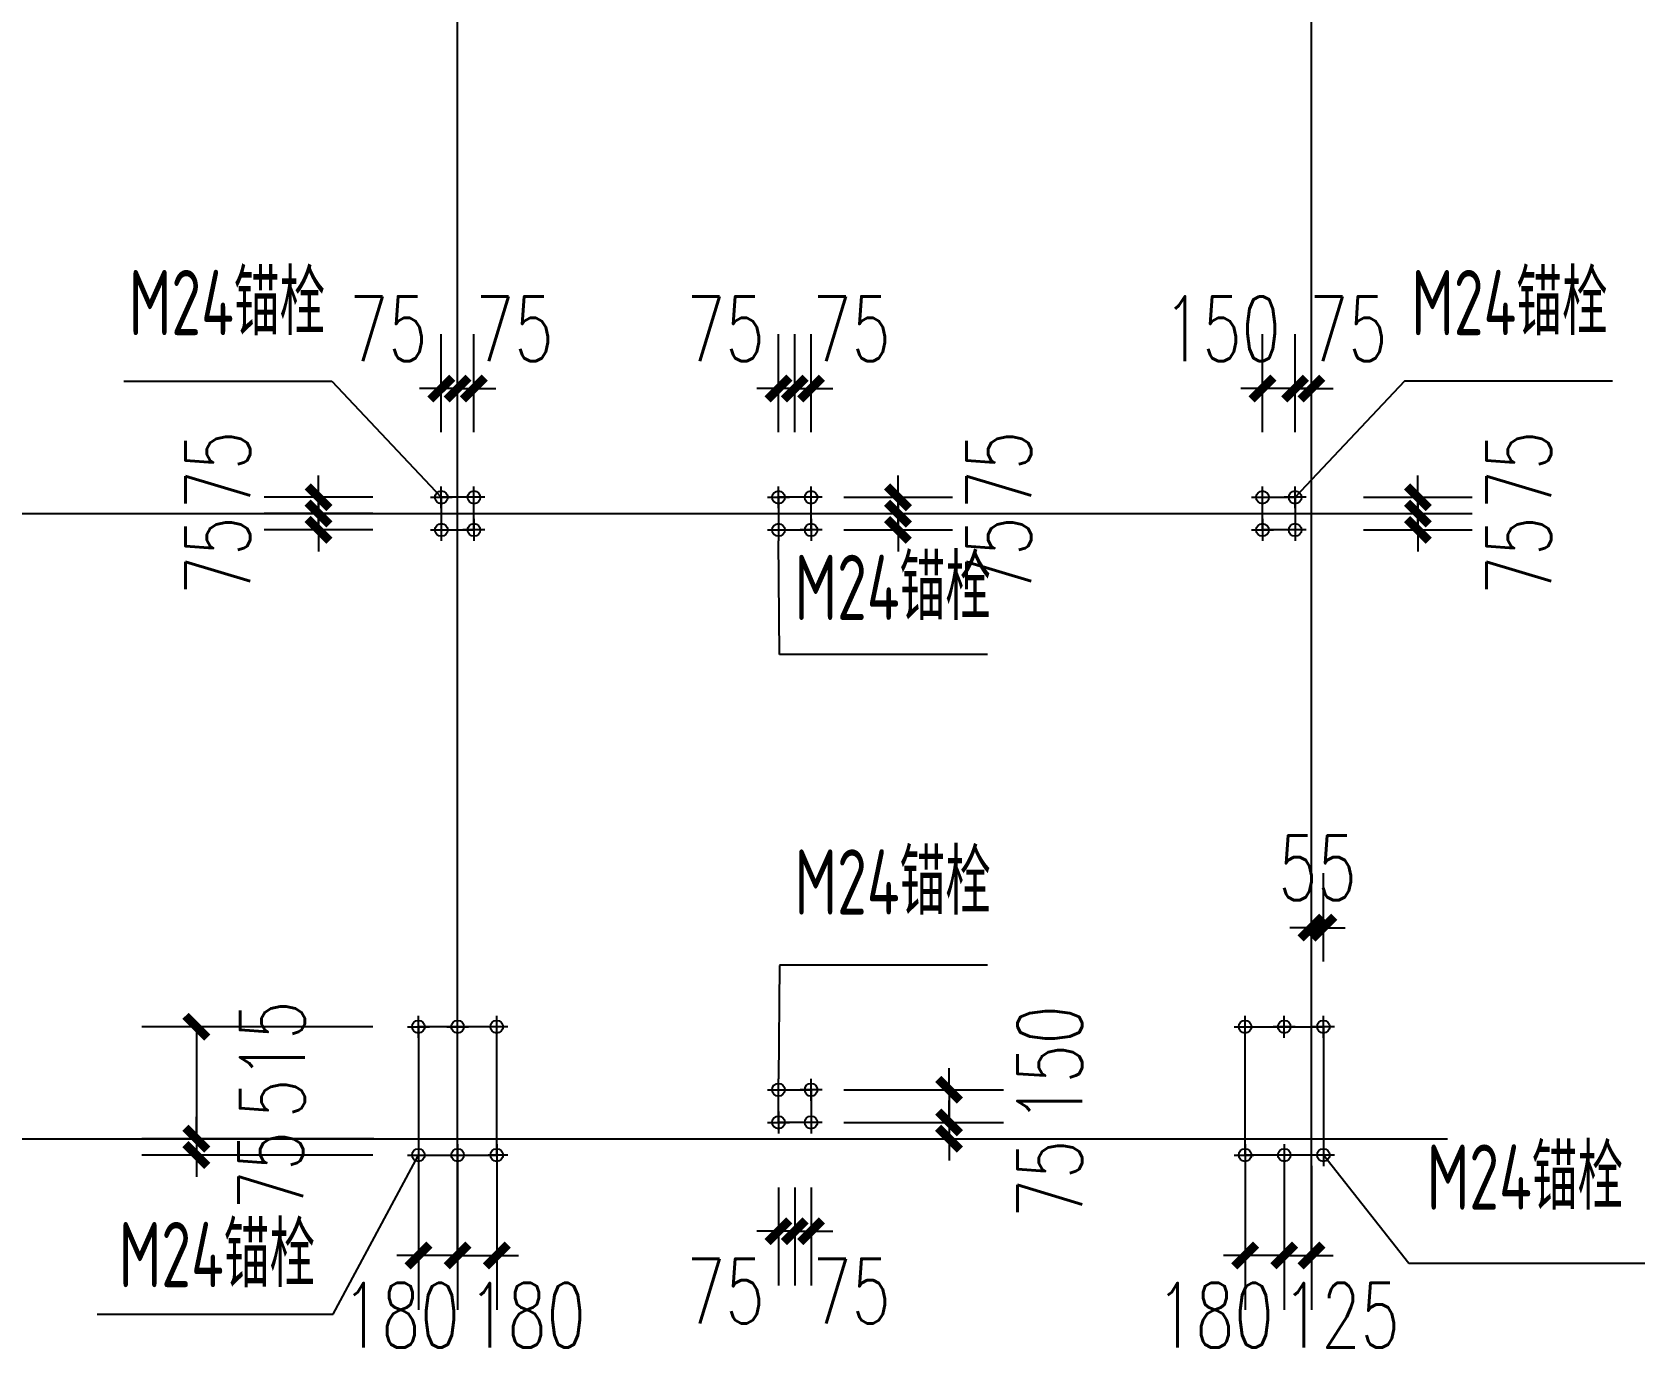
# Model space of a CAD drawing. Extents: x 180850 to 1400258, y 48356 to 327067.
# Drawn here: x 489020 to 503845, y 167147 to 179339 of the extents above; entities that cross this region are included whole.
import ezdxf
from ezdxf.enums import TextEntityAlignment as Align

# ---------------------------------------------------------------- set-up
doc = ezdxf.new("R2010")
doc.units = 0
doc.header["$LTSCALE"] = 1000
for name, color, linetype in [('AXIS', 3, 'Continuous'), ('DOTE', 1, 'Continuous'), ('TEXT', 7, 'Continuous')]:
    doc.layers.add(name, color=color, linetype=linetype)
doc.styles.add('_TCH_DIM_T3', font='SIMPLEX', dxfattribs={"width": 0.705882, "bigfont": 'GBCBIG'})
doc.styles.add('TSSD_Label', font='tssdeng.shx', dxfattribs={"width": 0.7, "bigfont": 'hztxt.shx'})
doc.dimstyles.new('TCH-200-2', dxfattribs={"dimtxt": 595, "dimasz": 200, "dimexe": 500, "dimexo": 600, "dimgap": 252.5, "dimtad": 1, "dimdec": 0, "dimlfac": 0.5, "dimzin": 0, "dimdsep": 46, "dimtxsty": '_TCH_DIM_T3', "dimblk": 'ARCHTICK', "dimcen": 0.09, "dimclrd": 124, "dimclre": 124, "dimclrt": 7, "dimazin": 2, "dimtfac": 1, "dimtdec": 0, "dimtix": 1, "dimtmove": 2, "dimatfit": 3, "dimfxl": 1, "dimtolj": 1, "dimtzin": 0, "dimarcsym": 0})

# ---------------------------------------------------------------- blocks, each defined once
blk = doc.blocks.new('_ArchTick')
at = {"color": 0, "linetype": 'ByBlock', "const_width": 0.4}
blk.add_lwpolyline([(-0.5, -0.5), (0.5, 0.5)], dxfattribs=at)
blk = doc.blocks.new('*D661')
at = {"color": 124, "linetype": 'ByBlock', "lineweight": -2, "transparency": 16777216}
for p, q in [((491652, 175062), (491652, 175262)), ((492151, 175062), (491152, 175062)), ((491652, 175062), (491652, 174912)), ((492151, 174912), (491152, 174912)), ((491652, 174912), (491652, 174712))]:
    blk.add_line(p, q, dxfattribs=at)
at = {"layer": 'Defpoints', "color": 0, "linetype": 'ByBlock', "transparency": 16777216}
for p in [(492751, 175062), (491652, 174912), (492751, 174912)]:
    blk.add_point(p, dxfattribs=at)
at = {"color": 124, "linetype": 'ByBlock', "lineweight": -2, "transparency": 16777216, "xscale": 200, "yscale": 200, "zscale": 200}
for p, rotation in [((491652, 175062), 270), ((491652, 174912), 90)]:
    blk.add_blockref('_ArchTick', p, dxfattribs=dict(at, rotation=rotation))
at = {"color": 7, "linetype": 'ByBlock', "transparency": 16777216, "insert": (490726, 175311), "char_height": 595, "attachment_point": 5, "rotation": 90, "style": '_TCH_DIM_T3'}
blk.add_mtext('\\A1;75', dxfattribs=at)
blk = doc.blocks.new('*D662')
at = {"color": 124, "linetype": 'ByBlock', "lineweight": -2, "transparency": 16777216}
for p, q in [((491652, 174912), (491652, 175112)), ((492151, 174912), (491152, 174912)), ((491652, 174762), (491652, 174912)), ((492151, 174762), (491152, 174762)), ((491652, 174762), (491652, 174562))]:
    blk.add_line(p, q, dxfattribs=at)
at = {"layer": 'Defpoints', "color": 0, "linetype": 'ByBlock', "transparency": 16777216}
for p in [(491652, 174912), (492751, 174912), (492751, 174762)]:
    blk.add_point(p, dxfattribs=at)
at = {"color": 124, "linetype": 'ByBlock', "lineweight": -2, "transparency": 16777216, "xscale": 200, "yscale": 200, "zscale": 200}
for p, rotation in [((491652, 174912), 270), ((491652, 174762), 90)]:
    blk.add_blockref('_ArchTick', p, dxfattribs=dict(at, rotation=rotation))
at = {"color": 7, "linetype": 'ByBlock', "transparency": 16777216, "insert": (490726, 174523), "char_height": 595, "attachment_point": 5, "rotation": 90, "style": '_TCH_DIM_T3'}
blk.add_mtext('\\A1;75', dxfattribs=at)
blk = doc.blocks.new('*D663')
at = {"color": 124, "linetype": 'ByBlock', "lineweight": -2, "transparency": 16777216}
for p, q in [((492781, 175662), (492781, 176562)), ((492931, 175662), (492931, 176562)), ((492781, 176062), (492581, 176062)), ((492931, 176062), (492781, 176062)), ((492931, 176062), (493131, 176062))]:
    blk.add_line(p, q, dxfattribs=at)
at = {"layer": 'Defpoints', "color": 0, "linetype": 'ByBlock', "transparency": 16777216}
for p in [(492781, 176062), (492781, 175062), (492931, 175062)]:
    blk.add_point(p, dxfattribs=at)
at = {"color": 124, "linetype": 'ByBlock', "lineweight": -2, "transparency": 16777216, "xscale": 200, "yscale": 200, "zscale": 200}
blk.add_blockref('_ArchTick', (492781, 176062), dxfattribs=at)
at = {"color": 124, "linetype": 'ByBlock', "lineweight": -2, "transparency": 16777216, "xscale": 200, "yscale": 200, "zscale": 200, "rotation": 180}
blk.add_blockref('_ArchTick', (492931, 176062), dxfattribs=at)
at = {"color": 7, "linetype": 'ByBlock', "transparency": 16777216, "insert": (492293, 176612), "char_height": 595, "attachment_point": 5, "style": '_TCH_DIM_T3'}
blk.add_mtext('\\A1;75', dxfattribs=at)
blk = doc.blocks.new('*D664')
at = {"color": 124, "linetype": 'ByBlock', "lineweight": -2, "transparency": 16777216}
for p, q in [((492931, 175662), (492931, 176562)), ((493081, 175662), (493081, 176562)), ((492931, 176062), (492731, 176062)), ((492931, 176062), (493081, 176062)), ((493081, 176062), (493281, 176062))]:
    blk.add_line(p, q, dxfattribs=at)
at = {"layer": 'Defpoints', "color": 0, "linetype": 'ByBlock', "transparency": 16777216}
for p in [(493081, 176062), (492931, 175062), (493081, 175062)]:
    blk.add_point(p, dxfattribs=at)
at = {"color": 124, "linetype": 'ByBlock', "lineweight": -2, "transparency": 16777216, "xscale": 200, "yscale": 200, "zscale": 200}
blk.add_blockref('_ArchTick', (492931, 176062), dxfattribs=at)
at = {"color": 124, "linetype": 'ByBlock', "lineweight": -2, "transparency": 16777216, "xscale": 200, "yscale": 200, "zscale": 200, "rotation": 180}
blk.add_blockref('_ArchTick', (493081, 176062), dxfattribs=at)
at = {"color": 7, "linetype": 'ByBlock', "transparency": 16777216, "insert": (493453, 176612), "char_height": 595, "attachment_point": 5, "style": '_TCH_DIM_T3'}
blk.add_mtext('\\A1;75', dxfattribs=at)
blk = doc.blocks.new('*D665')
at = {"color": 124, "linetype": 'ByBlock', "lineweight": -2, "transparency": 16777216}
for p, q in [((501760, 175062), (501760, 175262)), ((501261, 175062), (502260, 175062)), ((501760, 175062), (501760, 174912)), ((501261, 174912), (502260, 174912)), ((501760, 174912), (501760, 174712))]:
    blk.add_line(p, q, dxfattribs=at)
at = {"layer": 'Defpoints', "color": 0, "linetype": 'ByBlock', "transparency": 16777216}
for p in [(500661, 175062), (500661, 174912), (501760, 174912)]:
    blk.add_point(p, dxfattribs=at)
at = {"color": 124, "linetype": 'ByBlock', "lineweight": -2, "transparency": 16777216, "xscale": 200, "yscale": 200, "zscale": 200}
for p, rotation in [((501760, 175062), 270), ((501760, 174912), 90)]:
    blk.add_blockref('_ArchTick', p, dxfattribs=dict(at, rotation=rotation))
at = {"color": 7, "linetype": 'ByBlock', "transparency": 16777216, "insert": (502687, 175311), "char_height": 595, "attachment_point": 5, "rotation": 90, "style": '_TCH_DIM_T3'}
blk.add_mtext('\\A1;75', dxfattribs=at)
blk = doc.blocks.new('*D666')
at = {"color": 124, "linetype": 'ByBlock', "lineweight": -2, "transparency": 16777216}
for p, q in [((501760, 174912), (501760, 175112)), ((501261, 174912), (502260, 174912)), ((501760, 174762), (501760, 174912)), ((501261, 174762), (502260, 174762)), ((501760, 174762), (501760, 174562))]:
    blk.add_line(p, q, dxfattribs=at)
at = {"layer": 'Defpoints', "color": 0, "linetype": 'ByBlock', "transparency": 16777216}
for p in [(500661, 174912), (501760, 174912), (500661, 174762)]:
    blk.add_point(p, dxfattribs=at)
at = {"color": 124, "linetype": 'ByBlock', "lineweight": -2, "transparency": 16777216, "xscale": 200, "yscale": 200, "zscale": 200}
for p, rotation in [((501760, 174912), 270), ((501760, 174762), 90)]:
    blk.add_blockref('_ArchTick', p, dxfattribs=dict(at, rotation=rotation))
at = {"color": 7, "linetype": 'ByBlock', "transparency": 16777216, "insert": (502687, 174523), "char_height": 595, "attachment_point": 5, "rotation": 90, "style": '_TCH_DIM_T3'}
blk.add_mtext('\\A1;75', dxfattribs=at)
blk = doc.blocks.new('*D667')
at = {"color": 124, "linetype": 'ByBlock', "lineweight": -2, "transparency": 16777216}
for p, q in [((500631, 175662), (500631, 176562)), ((500781, 175662), (500781, 176562)), ((500631, 176062), (500431, 176062)), ((500781, 176062), (500631, 176062)), ((500781, 176062), (500981, 176062))]:
    blk.add_line(p, q, dxfattribs=at)
at = {"layer": 'Defpoints', "color": 0, "linetype": 'ByBlock', "transparency": 16777216}
for p in [(500631, 176062), (500631, 175062), (500781, 175062)]:
    blk.add_point(p, dxfattribs=at)
at = {"color": 124, "linetype": 'ByBlock', "lineweight": -2, "transparency": 16777216, "xscale": 200, "yscale": 200, "zscale": 200}
blk.add_blockref('_ArchTick', (500631, 176062), dxfattribs=at)
at = {"color": 124, "linetype": 'ByBlock', "lineweight": -2, "transparency": 16777216, "xscale": 200, "yscale": 200, "zscale": 200, "rotation": 180}
blk.add_blockref('_ArchTick', (500781, 176062), dxfattribs=at)
at = {"color": 7, "linetype": 'ByBlock', "transparency": 16777216, "insert": (501119, 176612), "char_height": 595, "attachment_point": 5, "style": '_TCH_DIM_T3'}
blk.add_mtext('\\A1;75', dxfattribs=at)
blk = doc.blocks.new('*D668')
at = {"color": 124, "linetype": 'ByBlock', "lineweight": -2, "transparency": 16777216}
for p, q in [((500331, 175662), (500331, 176562)), ((500631, 175662), (500631, 176562)), ((500331, 176062), (500131, 176062)), ((500631, 176062), (500331, 176062)), ((500631, 176062), (500831, 176062))]:
    blk.add_line(p, q, dxfattribs=at)
at = {"layer": 'Defpoints', "color": 0, "linetype": 'ByBlock', "transparency": 16777216}
for p in [(500331, 176062), (500331, 175062), (500631, 175062)]:
    blk.add_point(p, dxfattribs=at)
at = {"color": 124, "linetype": 'ByBlock', "lineweight": -2, "transparency": 16777216, "xscale": 200, "yscale": 200, "zscale": 200}
blk.add_blockref('_ArchTick', (500331, 176062), dxfattribs=at)
at = {"color": 124, "linetype": 'ByBlock', "lineweight": -2, "transparency": 16777216, "xscale": 200, "yscale": 200, "zscale": 200, "rotation": 180}
blk.add_blockref('_ArchTick', (500631, 176062), dxfattribs=at)
at = {"color": 7, "linetype": 'ByBlock', "transparency": 16777216, "insert": (499959, 176612), "char_height": 595, "attachment_point": 5, "style": '_TCH_DIM_T3'}
blk.add_mtext('\\A1;150', dxfattribs=at)
blk = doc.blocks.new('*D669')
at = {"color": 124, "linetype": 'ByBlock', "lineweight": -2, "transparency": 16777216}
for p, q in [((496980, 175062), (496980, 175262)), ((496481, 175062), (497480, 175062)), ((496980, 175062), (496980, 174912)), ((496481, 174912), (497480, 174912)), ((496980, 174912), (496980, 174712))]:
    blk.add_line(p, q, dxfattribs=at)
at = {"layer": 'Defpoints', "color": 0, "linetype": 'ByBlock', "transparency": 16777216}
for p in [(495881, 175062), (495881, 174912), (496980, 174912)]:
    blk.add_point(p, dxfattribs=at)
at = {"color": 124, "linetype": 'ByBlock', "lineweight": -2, "transparency": 16777216, "xscale": 200, "yscale": 200, "zscale": 200}
for p, rotation in [((496980, 175062), 270), ((496980, 174912), 90)]:
    blk.add_blockref('_ArchTick', p, dxfattribs=dict(at, rotation=rotation))
at = {"color": 7, "linetype": 'ByBlock', "transparency": 16777216, "insert": (497907, 175311), "char_height": 595, "attachment_point": 5, "rotation": 90, "style": '_TCH_DIM_T3'}
blk.add_mtext('\\A1;75', dxfattribs=at)
blk = doc.blocks.new('*D670')
at = {"color": 124, "linetype": 'ByBlock', "lineweight": -2, "transparency": 16777216}
for p, q in [((496980, 174912), (496980, 175112)), ((496481, 174912), (497480, 174912)), ((496980, 174762), (496980, 174912)), ((496481, 174762), (497480, 174762)), ((496980, 174762), (496980, 174562))]:
    blk.add_line(p, q, dxfattribs=at)
at = {"layer": 'Defpoints', "color": 0, "linetype": 'ByBlock', "transparency": 16777216}
for p in [(495881, 174912), (496980, 174912), (495881, 174762)]:
    blk.add_point(p, dxfattribs=at)
at = {"color": 124, "linetype": 'ByBlock', "lineweight": -2, "transparency": 16777216, "xscale": 200, "yscale": 200, "zscale": 200}
for p, rotation in [((496980, 174912), 270), ((496980, 174762), 90)]:
    blk.add_blockref('_ArchTick', p, dxfattribs=dict(at, rotation=rotation))
at = {"color": 7, "linetype": 'ByBlock', "transparency": 16777216, "insert": (497907, 174523), "char_height": 595, "attachment_point": 5, "rotation": 90, "style": '_TCH_DIM_T3'}
blk.add_mtext('\\A1;75', dxfattribs=at)
blk = doc.blocks.new('*D671')
at = {"color": 124, "linetype": 'ByBlock', "lineweight": -2, "transparency": 16777216}
for p, q in [((495881, 175662), (495881, 176562)), ((496031, 175662), (496031, 176562)), ((495881, 176062), (495681, 176062)), ((496031, 176062), (495881, 176062)), ((496031, 176062), (496231, 176062))]:
    blk.add_line(p, q, dxfattribs=at)
at = {"layer": 'Defpoints', "color": 0, "linetype": 'ByBlock', "transparency": 16777216}
for p in [(495881, 176062), (495881, 175062), (496031, 175062)]:
    blk.add_point(p, dxfattribs=at)
at = {"color": 124, "linetype": 'ByBlock', "lineweight": -2, "transparency": 16777216, "xscale": 200, "yscale": 200, "zscale": 200}
blk.add_blockref('_ArchTick', (495881, 176062), dxfattribs=at)
at = {"color": 124, "linetype": 'ByBlock', "lineweight": -2, "transparency": 16777216, "xscale": 200, "yscale": 200, "zscale": 200, "rotation": 180}
blk.add_blockref('_ArchTick', (496031, 176062), dxfattribs=at)
at = {"color": 7, "linetype": 'ByBlock', "transparency": 16777216, "insert": (495393, 176612), "char_height": 595, "attachment_point": 5, "style": '_TCH_DIM_T3'}
blk.add_mtext('\\A1;75', dxfattribs=at)
blk = doc.blocks.new('*D672')
at = {"color": 124, "linetype": 'ByBlock', "lineweight": -2, "transparency": 16777216}
for p, q in [((496031, 175662), (496031, 176562)), ((496181, 175662), (496181, 176562)), ((496031, 176062), (495831, 176062)), ((496031, 176062), (496181, 176062)), ((496181, 176062), (496381, 176062))]:
    blk.add_line(p, q, dxfattribs=at)
at = {"layer": 'Defpoints', "color": 0, "linetype": 'ByBlock', "transparency": 16777216}
for p in [(496181, 176062), (496031, 175062), (496181, 175062)]:
    blk.add_point(p, dxfattribs=at)
at = {"color": 124, "linetype": 'ByBlock', "lineweight": -2, "transparency": 16777216, "xscale": 200, "yscale": 200, "zscale": 200}
blk.add_blockref('_ArchTick', (496031, 176062), dxfattribs=at)
at = {"color": 124, "linetype": 'ByBlock', "lineweight": -2, "transparency": 16777216, "xscale": 200, "yscale": 200, "zscale": 200, "rotation": 180}
blk.add_blockref('_ArchTick', (496181, 176062), dxfattribs=at)
at = {"color": 7, "linetype": 'ByBlock', "transparency": 16777216, "insert": (496553, 176612), "char_height": 595, "attachment_point": 5, "style": '_TCH_DIM_T3'}
blk.add_mtext('\\A1;75', dxfattribs=at)
blk = doc.blocks.new('*D679')
at = {"color": 124, "linetype": 'ByBlock', "lineweight": -2, "transparency": 16777216}
for p, q in [((490529, 169162), (490529, 169362)), ((492161, 169162), (490029, 169162)), ((490529, 169162), (490529, 169012)), ((492151, 169012), (490029, 169012)), ((490529, 169012), (490529, 168812))]:
    blk.add_line(p, q, dxfattribs=at)
at = {"layer": 'Defpoints', "color": 0, "linetype": 'ByBlock', "transparency": 16777216}
for p in [(492761, 169162), (490529, 169012), (492751, 169012)]:
    blk.add_point(p, dxfattribs=at)
at = {"color": 124, "linetype": 'ByBlock', "lineweight": -2, "transparency": 16777216, "xscale": 200, "yscale": 200, "zscale": 200}
for p, rotation in [((490529, 169162), 270), ((490529, 169012), 90)]:
    blk.add_blockref('_ArchTick', p, dxfattribs=dict(at, rotation=rotation))
at = {"color": 7, "linetype": 'ByBlock', "transparency": 16777216, "insert": (491214, 168869), "char_height": 595, "attachment_point": 5, "rotation": 90, "style": '_TCH_DIM_T3'}
blk.add_mtext('\\A1;75', dxfattribs=at)
blk = doc.blocks.new('*D680')
at = {"color": 124, "linetype": 'ByBlock', "lineweight": -2, "transparency": 16777216}
for p, q in [((492151, 170192), (490029, 170192)), ((490529, 170192), (490529, 169162)), ((492151, 169162), (490029, 169162))]:
    blk.add_line(p, q, dxfattribs=at)
at = {"layer": 'Defpoints', "color": 0, "linetype": 'ByBlock', "transparency": 16777216}
for p in [(492751, 170192), (490529, 169162), (492751, 169162)]:
    blk.add_point(p, dxfattribs=at)
at = {"color": 124, "linetype": 'ByBlock', "lineweight": -2, "transparency": 16777216, "xscale": 200, "yscale": 200, "zscale": 200}
for p, rotation in [((490529, 170192), 90), ((490529, 169162), 270)]:
    blk.add_blockref('_ArchTick', p, dxfattribs=dict(at, rotation=rotation))
at = {"color": 7, "linetype": 'ByBlock', "transparency": 16777216, "insert": (491228, 169892), "char_height": 595, "attachment_point": 5, "rotation": 90, "style": '_TCH_DIM_T3'}
blk.add_mtext('\\A1;515', dxfattribs=at)
blk = doc.blocks.new('*D681')
at = {"color": 124, "linetype": 'ByBlock', "lineweight": -2, "transparency": 16777216}
for p, q in [((492931, 168912), (492931, 167588)), ((493291, 168912), (493291, 167588)), ((492931, 168088), (492731, 168088)), ((492931, 168088), (493291, 168088)), ((493291, 168088), (493491, 168088))]:
    blk.add_line(p, q, dxfattribs=at)
at = {"layer": 'Defpoints', "color": 0, "linetype": 'ByBlock', "transparency": 16777216}
for p in [(492931, 169512), (493291, 169512), (493291, 168088)]:
    blk.add_point(p, dxfattribs=at)
at = {"color": 124, "linetype": 'ByBlock', "lineweight": -2, "transparency": 16777216, "xscale": 200, "yscale": 200, "zscale": 200}
blk.add_blockref('_ArchTick', (492931, 168088), dxfattribs=at)
at = {"color": 124, "linetype": 'ByBlock', "lineweight": -2, "transparency": 16777216, "xscale": 200, "yscale": 200, "zscale": 200, "rotation": 180}
blk.add_blockref('_ArchTick', (493291, 168088), dxfattribs=at)
at = {"color": 7, "linetype": 'ByBlock', "transparency": 16777216, "insert": (493569, 167538), "char_height": 595, "attachment_point": 5, "style": '_TCH_DIM_T3'}
blk.add_mtext('\\A1;180', dxfattribs=at)
blk = doc.blocks.new('*D682')
at = {"color": 124, "linetype": 'ByBlock', "lineweight": -2, "transparency": 16777216}
for p, q in [((492571, 168912), (492571, 167588)), ((492931, 168912), (492931, 167588)), ((492571, 168088), (492371, 168088)), ((492931, 168088), (492571, 168088)), ((492931, 168088), (493131, 168088))]:
    blk.add_line(p, q, dxfattribs=at)
at = {"layer": 'Defpoints', "color": 0, "linetype": 'ByBlock', "transparency": 16777216}
for p in [(492571, 169512), (492931, 169512), (492571, 168088)]:
    blk.add_point(p, dxfattribs=at)
at = {"color": 124, "linetype": 'ByBlock', "lineweight": -2, "transparency": 16777216, "xscale": 200, "yscale": 200, "zscale": 200}
blk.add_blockref('_ArchTick', (492571, 168088), dxfattribs=at)
at = {"color": 124, "linetype": 'ByBlock', "lineweight": -2, "transparency": 16777216, "xscale": 200, "yscale": 200, "zscale": 200, "rotation": 180}
blk.add_blockref('_ArchTick', (492931, 168088), dxfattribs=at)
at = {"color": 7, "linetype": 'ByBlock', "transparency": 16777216, "insert": (492409, 167538), "char_height": 595, "attachment_point": 5, "style": '_TCH_DIM_T3'}
blk.add_mtext('\\A1;180', dxfattribs=at)
blk = doc.blocks.new('*D677')
at = {"color": 124, "linetype": 'ByBlock', "lineweight": -2, "transparency": 16777216}
for p, q in [((500171, 168912), (500171, 167588)), ((500531, 168912), (500531, 167588)), ((500171, 168088), (499971, 168088)), ((500531, 168088), (500171, 168088)), ((500531, 168088), (500731, 168088))]:
    blk.add_line(p, q, dxfattribs=at)
at = {"layer": 'Defpoints', "color": 0, "linetype": 'ByBlock', "transparency": 16777216}
for p in [(500171, 169512), (500531, 169512), (500171, 168088)]:
    blk.add_point(p, dxfattribs=at)
at = {"color": 124, "linetype": 'ByBlock', "lineweight": -2, "transparency": 16777216, "xscale": 200, "yscale": 200, "zscale": 200}
blk.add_blockref('_ArchTick', (500171, 168088), dxfattribs=at)
at = {"color": 124, "linetype": 'ByBlock', "lineweight": -2, "transparency": 16777216, "xscale": 200, "yscale": 200, "zscale": 200, "rotation": 180}
blk.add_blockref('_ArchTick', (500531, 168088), dxfattribs=at)
at = {"color": 7, "linetype": 'ByBlock', "transparency": 16777216, "insert": (499893, 167538), "char_height": 595, "attachment_point": 5, "style": '_TCH_DIM_T3'}
blk.add_mtext('\\A1;180', dxfattribs=at)
blk = doc.blocks.new('*D678')
at = {"color": 124, "linetype": 'ByBlock', "lineweight": -2, "transparency": 16777216}
for p, q in [((500531, 168912), (500531, 167588)), ((500781, 168912), (500781, 167588)), ((500531, 168088), (500331, 168088)), ((500531, 168088), (500781, 168088)), ((500781, 168088), (500981, 168088))]:
    blk.add_line(p, q, dxfattribs=at)
at = {"layer": 'Defpoints', "color": 0, "linetype": 'ByBlock', "transparency": 16777216}
for p in [(500531, 169512), (500781, 169512), (500781, 168088)]:
    blk.add_point(p, dxfattribs=at)
at = {"color": 124, "linetype": 'ByBlock', "lineweight": -2, "transparency": 16777216, "xscale": 200, "yscale": 200, "zscale": 200}
blk.add_blockref('_ArchTick', (500531, 168088), dxfattribs=at)
at = {"color": 124, "linetype": 'ByBlock', "lineweight": -2, "transparency": 16777216, "xscale": 200, "yscale": 200, "zscale": 200, "rotation": 180}
blk.add_blockref('_ArchTick', (500781, 168088), dxfattribs=at)
at = {"color": 7, "linetype": 'ByBlock', "transparency": 16777216, "insert": (501053, 167538), "char_height": 595, "attachment_point": 5, "style": '_TCH_DIM_T3'}
blk.add_mtext('\\A1;125', dxfattribs=at)
blk = doc.blocks.new('*D673')
at = {"color": 124, "linetype": 'ByBlock', "lineweight": -2, "transparency": 16777216}
for p, q in [((497449, 169312), (497449, 169512)), ((496481, 169312), (497949, 169312)), ((497449, 169312), (497449, 169162)), ((496481, 169162), (497949, 169162)), ((497449, 169162), (497449, 168962))]:
    blk.add_line(p, q, dxfattribs=at)
at = {"layer": 'Defpoints', "color": 0, "linetype": 'ByBlock', "transparency": 16777216}
for p in [(495881, 169312), (495881, 169162), (497449, 169162)]:
    blk.add_point(p, dxfattribs=at)
at = {"color": 124, "linetype": 'ByBlock', "lineweight": -2, "transparency": 16777216, "xscale": 200, "yscale": 200, "zscale": 200}
for p, rotation in [((497449, 169312), 270), ((497449, 169162), 90)]:
    blk.add_blockref('_ArchTick', p, dxfattribs=dict(at, rotation=rotation))
at = {"color": 7, "linetype": 'ByBlock', "transparency": 16777216, "insert": (498375, 168792), "char_height": 595, "attachment_point": 5, "rotation": 90, "style": '_TCH_DIM_T3'}
blk.add_mtext('\\A1;75', dxfattribs=at)
blk = doc.blocks.new('*D674')
at = {"color": 124, "linetype": 'ByBlock', "lineweight": -2, "transparency": 16777216}
for p, q in [((497449, 169612), (497449, 169812)), ((496481, 169612), (497949, 169612)), ((497449, 169612), (497449, 169312)), ((496481, 169312), (497949, 169312)), ((497449, 169312), (497449, 169112))]:
    blk.add_line(p, q, dxfattribs=at)
at = {"layer": 'Defpoints', "color": 0, "linetype": 'ByBlock', "transparency": 16777216}
for p in [(495881, 169612), (495881, 169312), (497449, 169312)]:
    blk.add_point(p, dxfattribs=at)
at = {"color": 124, "linetype": 'ByBlock', "lineweight": -2, "transparency": 16777216, "xscale": 200, "yscale": 200, "zscale": 200}
for p, rotation in [((497449, 169612), 270), ((497449, 169312), 90)]:
    blk.add_blockref('_ArchTick', p, dxfattribs=dict(at, rotation=rotation))
at = {"color": 7, "linetype": 'ByBlock', "transparency": 16777216, "insert": (498375, 169850), "char_height": 595, "attachment_point": 5, "rotation": 90, "style": '_TCH_DIM_T3'}
blk.add_mtext('\\A1;150', dxfattribs=at)
blk = doc.blocks.new('*D675')
at = {"color": 124, "linetype": 'ByBlock', "lineweight": -2, "transparency": 16777216}
for p, q in [((495881, 168712), (495881, 167811)), ((496031, 168712), (496031, 167811)), ((495881, 168311), (495681, 168311)), ((496031, 168311), (495881, 168311)), ((496031, 168311), (496231, 168311))]:
    blk.add_line(p, q, dxfattribs=at)
at = {"layer": 'Defpoints', "color": 0, "linetype": 'ByBlock', "transparency": 16777216}
for p in [(495881, 169312), (496031, 169312), (495881, 168311)]:
    blk.add_point(p, dxfattribs=at)
at = {"color": 124, "linetype": 'ByBlock', "lineweight": -2, "transparency": 16777216, "xscale": 200, "yscale": 200, "zscale": 200}
blk.add_blockref('_ArchTick', (495881, 168311), dxfattribs=at)
at = {"color": 124, "linetype": 'ByBlock', "lineweight": -2, "transparency": 16777216, "xscale": 200, "yscale": 200, "zscale": 200, "rotation": 180}
blk.add_blockref('_ArchTick', (496031, 168311), dxfattribs=at)
at = {"color": 7, "linetype": 'ByBlock', "transparency": 16777216, "insert": (495393, 167761), "char_height": 595, "attachment_point": 5, "style": '_TCH_DIM_T3'}
blk.add_mtext('\\A1;75', dxfattribs=at)
blk = doc.blocks.new('*D676')
at = {"color": 124, "linetype": 'ByBlock', "lineweight": -2, "transparency": 16777216}
for p, q in [((496031, 168712), (496031, 167811)), ((496181, 168712), (496181, 167811)), ((496031, 168311), (495831, 168311)), ((496031, 168311), (496181, 168311)), ((496181, 168311), (496381, 168311))]:
    blk.add_line(p, q, dxfattribs=at)
at = {"layer": 'Defpoints', "color": 0, "linetype": 'ByBlock', "transparency": 16777216}
for p in [(496031, 169312), (496181, 169312), (496181, 168311)]:
    blk.add_point(p, dxfattribs=at)
at = {"color": 124, "linetype": 'ByBlock', "lineweight": -2, "transparency": 16777216, "xscale": 200, "yscale": 200, "zscale": 200}
blk.add_blockref('_ArchTick', (496031, 168311), dxfattribs=at)
at = {"color": 124, "linetype": 'ByBlock', "lineweight": -2, "transparency": 16777216, "xscale": 200, "yscale": 200, "zscale": 200, "rotation": 180}
blk.add_blockref('_ArchTick', (496181, 168311), dxfattribs=at)
at = {"color": 7, "linetype": 'ByBlock', "transparency": 16777216, "insert": (496553, 167761), "char_height": 595, "attachment_point": 5, "style": '_TCH_DIM_T3'}
blk.add_mtext('\\A1;75', dxfattribs=at)
blk = doc.blocks.new('*D973')
at = {"color": 124, "linetype": 'ByBlock', "lineweight": -2, "transparency": 16777216}
for p, q in [((500781, 170792), (500781, 171603)), ((500891, 170792), (500891, 171603)), ((500781, 171103), (500581, 171103)), ((500781, 171103), (500891, 171103)), ((500891, 171103), (501091, 171103))]:
    blk.add_line(p, q, dxfattribs=at)
at = {"layer": 'Defpoints', "color": 0, "linetype": 'ByBlock', "transparency": 16777216}
for p in [(500891, 171103), (500781, 170192), (500891, 170192)]:
    blk.add_point(p, dxfattribs=at)
at = {"color": 124, "linetype": 'ByBlock', "lineweight": -2, "transparency": 16777216, "xscale": 200, "yscale": 200, "zscale": 200}
blk.add_blockref('_ArchTick', (500781, 171103), dxfattribs=at)
at = {"color": 124, "linetype": 'ByBlock', "lineweight": -2, "transparency": 16777216, "xscale": 200, "yscale": 200, "zscale": 200, "rotation": 180}
blk.add_blockref('_ArchTick', (500891, 171103), dxfattribs=at)
at = {"color": 7, "linetype": 'ByBlock', "transparency": 16777216, "insert": (500836, 171653), "char_height": 595, "attachment_point": 5, "style": '_TCH_DIM_T3'}
blk.add_mtext('\\A1;55', dxfattribs=at)

msp = doc.modelspace()

# ---------------------------------------------------------------- linework, layer by layer
for centre in [(492781.08, 175061.63), (493081.08, 175061.63), (495881.08, 175061.63), (496181.08, 175061.63), (500331.08, 175061.63), (500631.08, 175061.63), (492781.08, 174761.63), (493081.08, 174761.63), (495881.08, 174761.63), (496181.08, 174761.63), (500331.08, 174761.63), (500631.08, 174761.63), (492571.08, 170191.63), (492931.08, 170191.63), (493291.08, 170191.63), (500171.08, 170191.63), (500531.08, 170191.63), (500891.08, 170191.63), (495881.08, 169611.63), (496181.08, 169611.63), (495881.08, 169311.63), (496181.08, 169311.63), (492571.08, 169011.63), (492931.08, 169011.63), (493291.08, 169011.63), (500171.08, 169011.63), (500531.08, 169011.63), (500891.08, 169011.63)]:
    msp.add_circle(centre, 58.52)
at = {"layer": 'AXIS'}
for p, q in [((489863.52, 176130.58), (491774.08, 176130.58)), ((491774.08, 176130.58), (492781.08, 175061.63)), ((501638.07, 176130.58), (500631.08, 175061.63)), ((503548.64, 176130.58), (501638.07, 176130.58)), ((492781.08, 174960.96), (492781.08, 175162.3)), ((493081.08, 174960.96), (493081.08, 175162.3)), ((495881.08, 174960.96), (495881.08, 175162.3)), ((496181.08, 174960.96), (496181.08, 175162.3)), ((500331.08, 174960.96), (500331.08, 175162.3)), ((500631.08, 174960.96), (500631.08, 175162.3)), ((492680.41, 175061.63), (492881.75, 175061.63)), ((493181.75, 175061.63), (492980.41, 175061.63)), ((495780.41, 175061.63), (495981.75, 175061.63)), ((496281.75, 175061.63), (496080.41, 175061.63)), ((500230.41, 175061.63), (500431.75, 175061.63)), ((500731.75, 175061.63), (500530.41, 175061.63)), ((492781.08, 174862.3), (492781.08, 174660.96)), ((493081.08, 174862.3), (493081.08, 174660.96)), ((495881.08, 174862.3), (495881.08, 174660.96)), ((496181.08, 174862.3), (496181.08, 174660.96)), ((500331.08, 174862.3), (500331.08, 174660.96)), ((500631.08, 174862.3), (500631.08, 174660.96)), ((492680.41, 174761.63), (492881.75, 174761.63)), ((493181.75, 174761.63), (492980.41, 174761.63)), ((495780.41, 174761.63), (495981.75, 174761.63)), ((495891.81, 173617.19), (495881.08, 174660.96)), ((496281.75, 174761.63), (496080.41, 174761.63)), ((500230.41, 174761.63), (500431.75, 174761.63)), ((500731.75, 174761.63), (500530.41, 174761.63)), ((497802.38, 173616.19), (495891.82, 173616.19)), ((495891.81, 170756.07), (495881.08, 169712.3)), ((497802.38, 170757.07), (495891.82, 170757.07)), ((492571.08, 170090.96), (492571.08, 170292.3)), ((492931.08, 170090.96), (492931.08, 170292.3)), ((493291.08, 170090.96), (493291.08, 170292.3)), ((500171.08, 170090.96), (500171.08, 170292.3)), ((500531.08, 170090.96), (500531.08, 170292.3)), ((500891.08, 170090.96), (500891.08, 170292.3)), ((492470.41, 170191.63), (492671.75, 170191.63)), ((492830.41, 170191.63), (493031.75, 170191.63)), ((493391.75, 170191.63), (493210.41, 170191.63)), ((500070.41, 170191.63), (500251.75, 170191.63)), ((500631.75, 170191.63), (500430.41, 170191.63)), ((500991.75, 170191.63), (500790.41, 170191.63)), ((495780.41, 169611.63), (495981.75, 169611.63)), ((495881.08, 169510.96), (495881.08, 169712.3)), ((496281.75, 169611.63), (496080.41, 169611.63)), ((496181.08, 169510.96), (496181.08, 169712.3)), ((495780.41, 169311.63), (495981.75, 169311.63)), ((495881.08, 169412.3), (495881.08, 169210.96)), ((496281.75, 169311.63), (496080.41, 169311.63)), ((496181.08, 169412.3), (496181.08, 169210.96)), ((491786.68, 167547.29), (492571.08, 169011.63)), ((492470.41, 169011.63), (492671.75, 169011.63)), ((492571.08, 169112.3), (492571.08, 168910.96)), ((492830.41, 169011.63), (493031.75, 169011.63)), ((492931.08, 169112.3), (492931.08, 168910.96)), ((493391.75, 169011.63), (493210.41, 169011.63)), ((493291.08, 169112.3), (493291.08, 168910.96)), ((500070.41, 169011.63), (500251.75, 169011.63)), ((500171.08, 169112.3), (500171.08, 168910.96)), ((500631.75, 169011.63), (500430.41, 169011.63)), ((500531.08, 169112.3), (500531.08, 168910.96)), ((500991.75, 169011.63), (500790.41, 169011.63)), ((500891.08, 169112.3), (500891.08, 168910.96)), ((501675.47, 168012.71), (500891.08, 169011.63)), ((503845.36, 168012.71), (501675.47, 168012.71)), ((489616.79, 167547.29), (491786.68, 167547.29))]:
    msp.add_line(p, q, dxfattribs=at)
at = {"layer": 'DOTE'}
for p, q in [((492931.08, 168036.63), (492931.08, 205786.63)), ((500781.08, 168036.63), (500781.08, 205786.63)), ((450156.08, 174911.63), (502031.08, 174911.63)), ((450156.08, 169161.63), (502031.08, 169161.63))]:
    msp.add_line(p, q, dxfattribs=at)
for points in [[(493081.08, 175061.63), (492781.08, 175061.63), (492781.08, 174761.63), (493081.08, 174761.63)], [(496181.08, 175061.63), (495881.08, 175061.63), (495881.08, 174761.63), (496181.08, 174761.63)], [(500331.08, 175061.63), (500631.08, 175061.63), (500631.08, 174761.63), (500331.08, 174761.63)], [(492571.08, 169011.63), (493291.08, 169011.63), (493291.08, 170191.63), (492571.08, 170191.63)], [(500891.08, 169011.63), (500171.08, 169011.63), (500171.08, 170191.63), (500891.08, 170191.63)], [(496181.08, 169311.63), (495881.08, 169311.63), (495881.08, 169611.63), (496181.08, 169611.63)]]:
    msp.add_lwpolyline(points, close=True, dxfattribs=at)

# ---------------------------------------------------------------- texts
at = {"layer": 'TEXT', "style": 'TSSD_Label', "width": 0.7}
for p in [(490810.67, 176372.85), (502601.49, 176372.85), (496931.38, 173753.22), (496931.38, 171043.47), (502743.85, 168329.1), (490718.31, 167616.13)]:
    msp.add_text('M24锚栓', height=600, dxfattribs=at).set_placement(p, align=Align.BOTTOM_CENTER)

# ---------------------------------------------------------------- dimensions: what is measured, and where the dimension line sits
at = {"linetype": 'ByBlock'}
for base, p1, p2, angle, picture, middle in [((492781.08, 176061.85), (492931.08, 175061.63), (492781.08, 175061.63), 180, '*D663', (492292.87, 176611.85)), ((495881.08, 176061.85), (496031.08, 175061.63), (495881.08, 175061.63), 180, '*D671', (495392.87, 176611.85)), ((500331.08, 176061.85), (500631.08, 175061.63), (500331.08, 175061.63), 180, '*D668', (499959.41, 176611.85)), ((491651.89, 174911.63), (492751.08, 175061.63), (492751.08, 174911.63), 90, '*D661', (490725.54, 175310.63)), ((496980.26, 174911.63), (495881.08, 175061.63), (495881.08, 174911.63), 90, '*D669', (497906.61, 175310.63)), ((501760.26, 174911.63), (500661.08, 175061.63), (500661.08, 174911.63), 90, '*D665', (502686.61, 175310.63)), ((491651.89, 174911.63), (492751.08, 174761.63), (492751.08, 174911.63), 270, '*D662', (490725.54, 174522.94)), ((496980.26, 174911.63), (495881.08, 174761.63), (495881.08, 174911.63), 270, '*D670', (497906.61, 174522.94)), ((501760.26, 174911.63), (500661.08, 174761.63), (500661.08, 174911.63), 270, '*D666', (502686.61, 174522.94)), ((490528.94, 169161.63), (492751.08, 170191.63), (492751.08, 169161.63), 90, '*D680', (491228.42, 169892.12)), ((497449.1, 169311.63), (495881.08, 169611.63), (495881.08, 169311.63), 90, '*D674', (498375.45, 169850.32)), ((492571.08, 168087.59), (492931.08, 169511.63), (492571.08, 169511.63), 180, '*D682', (492409.41, 167537.59)), ((497449.1, 169161.63), (495881.08, 169311.63), (495881.08, 169161.63), 270, '*D673', (498375.45, 168792.42)), ((500171.08, 168087.59), (500531.08, 169511.63), (500171.08, 169511.63), 180, '*D677', (499892.87, 167537.59)), ((490528.94, 169011.63), (492761.08, 169161.63), (492751.08, 169011.63), 270, '*D679', (491214.29, 168869.11)), ((495881.08, 168311.41), (496031.08, 169311.63), (495881.08, 169311.63), 180, '*D675', (495392.87, 167761.41))]:
    dim = msp.add_linear_dim(base=base, p1=p1, p2=p2, angle=angle, dimstyle='TCH-200-2', dxfattribs=at)
    dim.commit()
    dim.dimension.update_dxf_attribs({"geometry": picture, "text_midpoint": middle, "dimtype": 160})
for base, p1, p2, picture, middle in [((493081.08, 176061.85), (492931.08, 175061.63), (493081.08, 175061.63), '*D664', (493452.74, 176611.85)), ((496181.08, 176061.85), (496031.08, 175061.63), (496181.08, 175061.63), '*D672', (496552.74, 176611.85)), ((500631.08, 176061.85), (500781.08, 175061.63), (500631.08, 175061.63), '*D667', (501119.28, 176611.85)), ((493291.08, 168087.59), (492931.08, 169511.63), (493291.08, 169511.63), '*D681', (493569.28, 167537.59)), ((500781.08, 168087.59), (500531.08, 169511.63), (500781.08, 169511.63), '*D678', (501052.74, 167537.59)), ((496181.08, 168311.41), (496031.08, 169311.63), (496181.08, 169311.63), '*D676', (496552.74, 167761.41))]:
    dim = msp.add_linear_dim(base=base, p1=p1, p2=p2, dimstyle='TCH-200-2', dxfattribs=at)
    dim.commit()
    dim.dimension.update_dxf_attribs({"geometry": picture, "text_midpoint": middle, "dimtype": 160})
dim = msp.add_linear_dim(base=(500891.08, 171103.37), p1=(500781.08, 170191.63), p2=(500891.08, 170191.63), dimstyle='TCH-200-2', dxfattribs=at)
dim.commit()
dim.dimension.update_dxf_attribs({"geometry": '*D973', "text_midpoint": (500836.08, 171653.37)})

doc.saveas('drawing.dxf')
